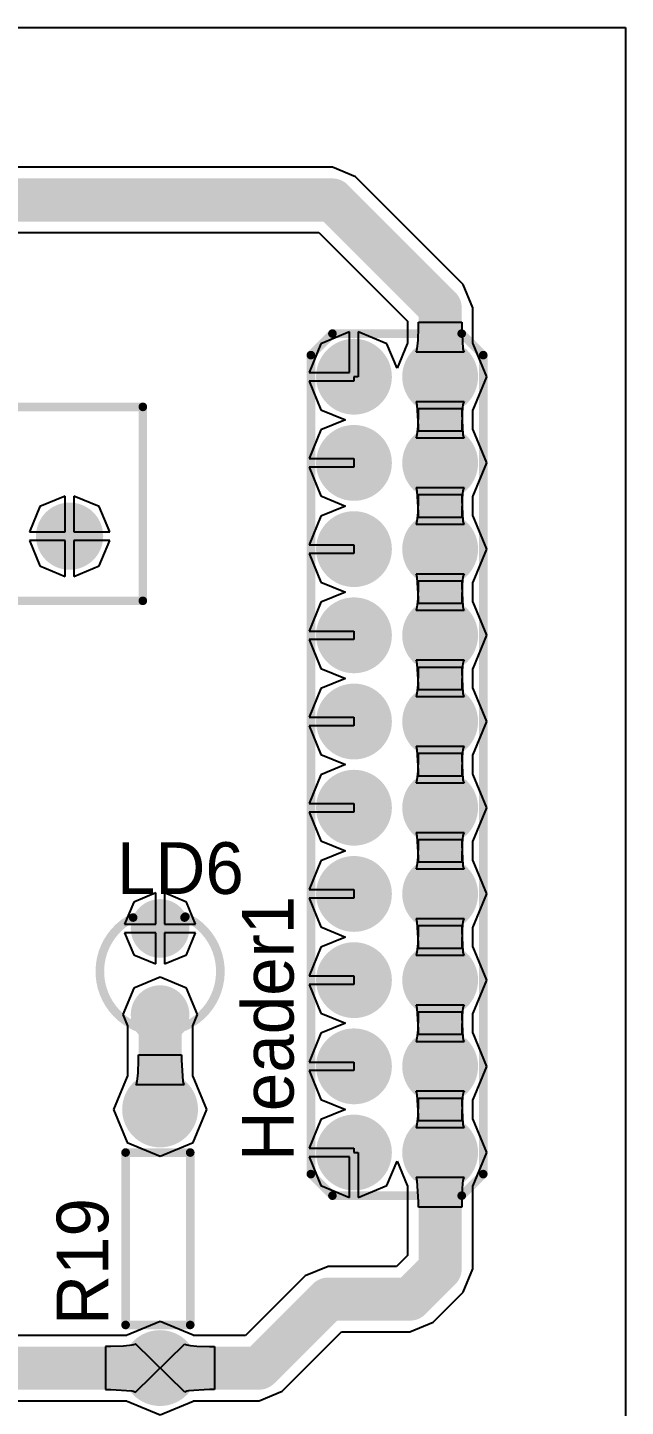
# Model space of a CAD drawing. Header units: millimetres. Extents: x 1 to 6.91, y 1 to 4.95.
# Drawn here: x 6.216 to 6.91, y 3.345 to 4.945 of the extents above; entities that cross this region are included whole.
import ezdxf

# ---------------------------------------------------------------- set-up
doc = ezdxf.new("R2010")
doc.units = ezdxf.units.MM
doc.header["$MEASUREMENT"] = 0
for name, color, linetype in [('BottomLayer', 5, 'Continuous'), ('BottomSolder', 6, 'Continuous'), ('TopLayer', 1, 'Continuous'), ('TopOverlay', 2, 'Continuous'), ('TopSolder', 216, 'Continuous')]:
    doc.layers.add(name, color=color, linetype=linetype)

msp = doc.modelspace()

# ---------------------------------------------------------------- linework, layer by layer
at = {"layer": 'BottomLayer'}
for p, q in [((1, 4.945), (6.91, 4.945)), ((6.91, 4.945), (6.91, 1)), ((6.57, 4.7829), (6.01, 4.7829)), ((6.5968, 4.7718), (6.57, 4.7829)), ((6.7218, 4.6468), (6.5968, 4.7718)), ((6.0257, 4.7071), (6.5543, 4.7071)), ((6.5543, 4.7071), (6.6571, 4.6043)), ((6.7329, 4.62), (6.7218, 4.6468)), ((6.7329, 4.5784), (6.7329, 4.62)), ((6.59, 4.592), (6.5567, 4.5783)), ((6.59, 4.545), (6.59, 4.592)), ((6.6333, 4.5783), (6.6, 4.592)), ((6.6, 4.592), (6.6, 4.54)), ((6.6571, 4.6043), (6.6571, 4.5784)), ((6.6695, 4.5825), (6.67, 4.5972)), ((6.67, 4.6032), (6.72, 4.6032)), ((6.67, 4.5972), (6.67, 4.6032)), ((6.72, 4.6032), (6.72, 4.5972)), ((6.72, 4.5972), (6.7215, 4.5729)), ((6.5567, 4.5783), (6.543, 4.545)), ((6.645, 4.5499), (6.6333, 4.5783)), ((6.6567, 4.5783), (6.645, 4.5499)), ((6.6571, 4.5784), (6.6567, 4.5783)), ((6.6685, 4.5729), (6.6689, 4.5755)), ((6.6689, 4.5755), (6.6695, 4.5825)), ((6.7333, 4.5783), (6.7329, 4.5784)), ((6.7491, 4.54), (6.7333, 4.5783)), ((6.667, 4.5686), (6.6676, 4.5694)), ((6.723, 4.5686), (6.667, 4.5686)), ((6.6676, 4.5694), (6.6681, 4.5709)), ((6.6681, 4.5709), (6.6685, 4.5729)), ((6.7215, 4.5729), (6.7219, 4.5709)), ((6.7219, 4.5709), (6.7224, 4.5694)), ((6.7224, 4.5694), (6.723, 4.5686)), ((6.543, 4.545), (6.59, 4.545)), ((6.595, 4.535), (6.543, 4.535)), ((6.543, 4.535), (6.5567, 4.5017)), ((6.6, 4.54), (6.595, 4.54)), ((6.595, 4.54), (6.595, 4.535)), ((6.7333, 4.5017), (6.7491, 4.54)), ((6.6676, 4.5106), (6.667, 4.5114)), ((6.667, 4.5114), (6.723, 4.5114)), ((6.723, 4.5114), (6.7224, 4.5106)), ((6.5567, 4.5017), (6.5851, 4.49)), ((6.6681, 4.5091), (6.6676, 4.5106)), ((6.6685, 4.5071), (6.6681, 4.5091)), ((6.67, 4.4828), (6.6685, 4.5071)), ((6.6695, 4.4825), (6.67, 4.4972)), ((6.67, 4.5032), (6.72, 4.5032)), ((6.67, 4.4972), (6.67, 4.5032)), ((6.72, 4.5032), (6.72, 4.4972)), ((6.7205, 4.4975), (6.72, 4.4828)), ((6.72, 4.4972), (6.7215, 4.4729)), ((6.7211, 4.5045), (6.7205, 4.4975)), ((6.7215, 4.5071), (6.7211, 4.5045)), ((6.7219, 4.5091), (6.7215, 4.5071)), ((6.7224, 4.5106), (6.7219, 4.5091)), ((6.7329, 4.5016), (6.7333, 4.5017)), ((6.7329, 4.4784), (6.7329, 4.5016)), ((6.5851, 4.49), (6.5567, 4.4783)), ((6.6689, 4.4755), (6.6695, 4.4825)), ((6.67, 4.4768), (6.67, 4.4828)), ((6.72, 4.4828), (6.72, 4.4768)), ((6.5567, 4.4783), (6.543, 4.445)), ((6.667, 4.4686), (6.6676, 4.4694)), ((6.723, 4.4686), (6.667, 4.4686)), ((6.6676, 4.4694), (6.6681, 4.4709)), ((6.6681, 4.4709), (6.6685, 4.4729)), ((6.6685, 4.4729), (6.6689, 4.4755)), ((6.72, 4.4768), (6.67, 4.4768)), ((6.7215, 4.4729), (6.7219, 4.4709)), ((6.7219, 4.4709), (6.7224, 4.4694)), ((6.7224, 4.4694), (6.723, 4.4686)), ((6.7333, 4.4783), (6.7329, 4.4784)), ((6.7491, 4.44), (6.7333, 4.4783)), ((6.543, 4.445), (6.595, 4.445)), ((6.595, 4.435), (6.543, 4.435)), ((6.543, 4.435), (6.5567, 4.4017)), ((6.595, 4.445), (6.595, 4.435)), ((6.7333, 4.4017), (6.7491, 4.44)), ((6.26, 4.4016), (6.2306, 4.3894)), ((6.26, 4.36), (6.26, 4.4016)), ((6.2994, 4.3894), (6.27, 4.4016)), ((6.27, 4.4016), (6.27, 4.36)), ((6.5567, 4.4017), (6.5851, 4.39)), ((6.6676, 4.4106), (6.667, 4.4114)), ((6.667, 4.4114), (6.723, 4.4114)), ((6.6681, 4.4091), (6.6676, 4.4106)), ((6.6685, 4.4071), (6.6681, 4.4091)), ((6.67, 4.3828), (6.6685, 4.4071)), ((6.67, 4.4032), (6.72, 4.4032)), ((6.67, 4.3972), (6.67, 4.4032)), ((6.72, 4.4032), (6.72, 4.3972)), ((6.7211, 4.4045), (6.7205, 4.3975)), ((6.7215, 4.4071), (6.7211, 4.4045)), ((6.7219, 4.4091), (6.7215, 4.4071)), ((6.7224, 4.4106), (6.7219, 4.4091)), ((6.723, 4.4114), (6.7224, 4.4106)), ((6.7329, 4.4016), (6.7333, 4.4017)), ((6.7329, 4.3784), (6.7329, 4.4016)), ((6.2306, 4.3894), (6.2184, 4.36)), ((6.3116, 4.36), (6.2994, 4.3894)), ((6.5851, 4.39), (6.5567, 4.3783)), ((6.6695, 4.3825), (6.67, 4.3972)), ((6.67, 4.3768), (6.67, 4.3828)), ((6.7205, 4.3975), (6.72, 4.3828)), ((6.72, 4.3972), (6.7215, 4.3729)), ((6.72, 4.3828), (6.72, 4.3768)), ((6.5567, 4.3783), (6.543, 4.345)), ((6.667, 4.3686), (6.6676, 4.3694)), ((6.723, 4.3686), (6.667, 4.3686)), ((6.6676, 4.3694), (6.6681, 4.3709)), ((6.6681, 4.3709), (6.6685, 4.3729)), ((6.6685, 4.3729), (6.6689, 4.3755)), ((6.6689, 4.3755), (6.6695, 4.3825)), ((6.72, 4.3768), (6.67, 4.3768)), ((6.7215, 4.3729), (6.7219, 4.3709)), ((6.7219, 4.3709), (6.7224, 4.3694)), ((6.7224, 4.3694), (6.723, 4.3686)), ((6.7333, 4.3783), (6.7329, 4.3784)), ((6.7491, 4.34), (6.7333, 4.3783)), ((6.2184, 4.36), (6.26, 4.36)), ((6.27, 4.36), (6.3116, 4.36)), ((6.26, 4.35), (6.2184, 4.35)), ((6.2184, 4.35), (6.2306, 4.3206)), ((6.26, 4.3084), (6.26, 4.35)), ((6.3116, 4.35), (6.27, 4.35)), ((6.27, 4.35), (6.27, 4.3084)), ((6.2994, 4.3206), (6.3116, 4.35)), ((6.543, 4.345), (6.595, 4.345)), ((6.595, 4.335), (6.543, 4.335)), ((6.543, 4.335), (6.5567, 4.3017)), ((6.595, 4.345), (6.595, 4.335)), ((6.7333, 4.3017), (6.7491, 4.34)), ((6.2306, 4.3206), (6.26, 4.3084)), ((6.27, 4.3084), (6.2994, 4.3206)), ((6.6676, 4.3106), (6.667, 4.3114)), ((6.667, 4.3114), (6.723, 4.3114)), ((6.6681, 4.3091), (6.6676, 4.3106)), ((6.6685, 4.3071), (6.6681, 4.3091)), ((6.67, 4.2828), (6.6685, 4.3071)), ((6.67, 4.3032), (6.72, 4.3032)), ((6.67, 4.2972), (6.67, 4.3032)), ((6.72, 4.3032), (6.72, 4.2972)), ((6.7211, 4.3045), (6.7205, 4.2975)), ((6.7215, 4.3071), (6.7211, 4.3045)), ((6.7219, 4.3091), (6.7215, 4.3071)), ((6.7224, 4.3106), (6.7219, 4.3091)), ((6.723, 4.3114), (6.7224, 4.3106)), ((6.5567, 4.3017), (6.5851, 4.29)), ((6.5851, 4.29), (6.5567, 4.2783)), ((6.6695, 4.2825), (6.67, 4.2972)), ((6.7205, 4.2975), (6.72, 4.2828)), ((6.72, 4.2972), (6.7215, 4.2729)), ((6.7329, 4.3016), (6.7333, 4.3017)), ((6.7329, 4.2784), (6.7329, 4.3016)), ((6.5567, 4.2783), (6.543, 4.245)), ((6.6676, 4.2694), (6.6681, 4.2709)), ((6.6681, 4.2709), (6.6685, 4.2729)), ((6.6685, 4.2729), (6.6689, 4.2755)), ((6.6689, 4.2755), (6.6695, 4.2825)), ((6.67, 4.2768), (6.67, 4.2828)), ((6.72, 4.2768), (6.67, 4.2768)), ((6.72, 4.2828), (6.72, 4.2768)), ((6.7215, 4.2729), (6.7219, 4.2709)), ((6.7219, 4.2709), (6.7224, 4.2694)), ((6.7333, 4.2783), (6.7329, 4.2784)), ((6.7491, 4.24), (6.7333, 4.2783)), ((6.667, 4.2686), (6.6676, 4.2694)), ((6.723, 4.2686), (6.667, 4.2686)), ((6.7224, 4.2694), (6.723, 4.2686)), ((6.543, 4.245), (6.595, 4.245)), ((6.595, 4.245), (6.595, 4.235)), ((6.7333, 4.2017), (6.7491, 4.24)), ((6.595, 4.235), (6.543, 4.235)), ((6.543, 4.235), (6.5567, 4.2017)), ((6.6676, 4.2106), (6.667, 4.2114)), ((6.667, 4.2114), (6.723, 4.2114)), ((6.6681, 4.2091), (6.6676, 4.2106)), ((6.6685, 4.2071), (6.6681, 4.2091)), ((6.67, 4.1828), (6.6685, 4.2071)), ((6.7215, 4.2071), (6.7211, 4.2045)), ((6.7219, 4.2091), (6.7215, 4.2071)), ((6.7224, 4.2106), (6.7219, 4.2091)), ((6.723, 4.2114), (6.7224, 4.2106)), ((6.5567, 4.2017), (6.5851, 4.19)), ((6.6695, 4.1825), (6.67, 4.1972)), ((6.67, 4.2032), (6.72, 4.2032)), ((6.67, 4.1972), (6.67, 4.2032)), ((6.72, 4.2032), (6.72, 4.1972)), ((6.7205, 4.1975), (6.72, 4.1828)), ((6.72, 4.1972), (6.7215, 4.1729)), ((6.7211, 4.2045), (6.7205, 4.1975)), ((6.7329, 4.2016), (6.7333, 4.2017)), ((6.7329, 4.1784), (6.7329, 4.2016)), ((6.5567, 4.1783), (6.543, 4.145)), ((6.5851, 4.19), (6.5567, 4.1783)), ((6.6685, 4.1729), (6.6689, 4.1755)), ((6.6689, 4.1755), (6.6695, 4.1825)), ((6.67, 4.1768), (6.67, 4.1828)), ((6.72, 4.1768), (6.67, 4.1768)), ((6.72, 4.1828), (6.72, 4.1768)), ((6.7333, 4.1783), (6.7329, 4.1784)), ((6.7491, 4.14), (6.7333, 4.1783)), ((6.667, 4.1686), (6.6676, 4.1694)), ((6.723, 4.1686), (6.667, 4.1686)), ((6.6676, 4.1694), (6.6681, 4.1709)), ((6.6681, 4.1709), (6.6685, 4.1729)), ((6.7215, 4.1729), (6.7219, 4.1709)), ((6.7219, 4.1709), (6.7224, 4.1694)), ((6.7224, 4.1694), (6.723, 4.1686)), ((6.543, 4.145), (6.595, 4.145)), ((6.595, 4.145), (6.595, 4.135)), ((6.595, 4.135), (6.543, 4.135)), ((6.543, 4.135), (6.5567, 4.1017)), ((6.7333, 4.1017), (6.7491, 4.14)), ((6.6676, 4.1106), (6.667, 4.1114)), ((6.667, 4.1114), (6.723, 4.1114)), ((6.723, 4.1114), (6.7224, 4.1106)), ((6.5567, 4.1017), (6.5851, 4.09)), ((6.6681, 4.1091), (6.6676, 4.1106)), ((6.6685, 4.1071), (6.6681, 4.1091)), ((6.67, 4.0828), (6.6685, 4.1071)), ((6.6695, 4.0825), (6.67, 4.0972)), ((6.67, 4.1032), (6.72, 4.1032)), ((6.67, 4.0972), (6.67, 4.1032)), ((6.72, 4.1032), (6.72, 4.0972)), ((6.7205, 4.0975), (6.72, 4.0828)), ((6.72, 4.0972), (6.7215, 4.0729)), ((6.7211, 4.1045), (6.7205, 4.0975)), ((6.7215, 4.1071), (6.7211, 4.1045)), ((6.7219, 4.1091), (6.7215, 4.1071)), ((6.7224, 4.1106), (6.7219, 4.1091)), ((6.7329, 4.1016), (6.7333, 4.1017)), ((6.7329, 4.0784), (6.7329, 4.1016)), ((6.5851, 4.09), (6.5567, 4.0783)), ((6.6689, 4.0755), (6.6695, 4.0825)), ((6.67, 4.0768), (6.67, 4.0828)), ((6.72, 4.0828), (6.72, 4.0768)), ((6.5567, 4.0783), (6.543, 4.045)), ((6.667, 4.0686), (6.6676, 4.0694)), ((6.723, 4.0686), (6.667, 4.0686)), ((6.6676, 4.0694), (6.6681, 4.0709)), ((6.6681, 4.0709), (6.6685, 4.0729)), ((6.6685, 4.0729), (6.6689, 4.0755)), ((6.72, 4.0768), (6.67, 4.0768)), ((6.7215, 4.0729), (6.7219, 4.0709)), ((6.7219, 4.0709), (6.7224, 4.0694)), ((6.7224, 4.0694), (6.723, 4.0686)), ((6.7333, 4.0783), (6.7329, 4.0784)), ((6.7491, 4.04), (6.7333, 4.0783)), ((6.543, 4.045), (6.595, 4.045)), ((6.595, 4.035), (6.543, 4.035)), ((6.543, 4.035), (6.5567, 4.0017)), ((6.595, 4.045), (6.595, 4.035)), ((6.7333, 4.0017), (6.7491, 4.04)), ((6.5567, 4.0017), (6.5851, 3.99)), ((6.6676, 4.0106), (6.667, 4.0114)), ((6.667, 4.0114), (6.723, 4.0114)), ((6.6681, 4.0091), (6.6676, 4.0106)), ((6.6685, 4.0071), (6.6681, 4.0091)), ((6.67, 3.9828), (6.6685, 4.0071)), ((6.67, 4.0032), (6.72, 4.0032)), ((6.67, 3.9972), (6.67, 4.0032)), ((6.72, 4.0032), (6.72, 3.9972)), ((6.7211, 4.0045), (6.7205, 3.9975)), ((6.7215, 4.0071), (6.7211, 4.0045)), ((6.7219, 4.0091), (6.7215, 4.0071)), ((6.7224, 4.0106), (6.7219, 4.0091)), ((6.723, 4.0114), (6.7224, 4.0106)), ((6.7329, 4.0016), (6.7333, 4.0017)), ((6.7329, 3.9784), (6.7329, 4.0016)), ((6.5851, 3.99), (6.5567, 3.9783)), ((6.6695, 3.9825), (6.67, 3.9972)), ((6.67, 3.9768), (6.67, 3.9828)), ((6.7205, 3.9975), (6.72, 3.9828)), ((6.72, 3.9972), (6.7215, 3.9729)), ((6.72, 3.9828), (6.72, 3.9768)), ((6.5567, 3.9783), (6.543, 3.945)), ((6.667, 3.9686), (6.6676, 3.9694)), ((6.723, 3.9686), (6.667, 3.9686)), ((6.6676, 3.9694), (6.6681, 3.9709)), ((6.6681, 3.9709), (6.6685, 3.9729)), ((6.6685, 3.9729), (6.6689, 3.9755)), ((6.6689, 3.9755), (6.6695, 3.9825)), ((6.72, 3.9768), (6.67, 3.9768)), ((6.7215, 3.9729), (6.7219, 3.9709)), ((6.7219, 3.9709), (6.7224, 3.9694)), ((6.7224, 3.9694), (6.723, 3.9686)), ((6.7333, 3.9783), (6.7329, 3.9784)), ((6.7491, 3.94), (6.7333, 3.9783)), ((6.365, 3.9412), (6.3394, 3.9306)), ((6.365, 3.905), (6.365, 3.9412)), ((6.4006, 3.9306), (6.375, 3.9412)), ((6.375, 3.9412), (6.375, 3.905)), ((6.543, 3.945), (6.595, 3.945)), ((6.595, 3.935), (6.543, 3.935)), ((6.543, 3.935), (6.5567, 3.9017)), ((6.595, 3.945), (6.595, 3.935)), ((6.7333, 3.9017), (6.7491, 3.94)), ((6.3394, 3.9306), (6.3288, 3.905)), ((6.4112, 3.905), (6.4006, 3.9306)), ((6.3288, 3.905), (6.365, 3.905)), ((6.375, 3.905), (6.4112, 3.905)), ((6.6676, 3.9106), (6.667, 3.9114)), ((6.667, 3.9114), (6.723, 3.9114)), ((6.6681, 3.9091), (6.6676, 3.9106)), ((6.6685, 3.9071), (6.6681, 3.9091)), ((6.67, 3.8828), (6.6685, 3.9071)), ((6.67, 3.9032), (6.72, 3.9032)), ((6.67, 3.8972), (6.67, 3.9032)), ((6.72, 3.9032), (6.72, 3.8972)), ((6.7211, 3.9045), (6.7205, 3.8975)), ((6.7215, 3.9071), (6.7211, 3.9045)), ((6.7219, 3.9091), (6.7215, 3.9071)), ((6.7224, 3.9106), (6.7219, 3.9091)), ((6.723, 3.9114), (6.7224, 3.9106)), ((6.365, 3.895), (6.3288, 3.895)), ((6.3288, 3.895), (6.3394, 3.8694)), ((6.365, 3.8588), (6.365, 3.895)), ((6.4112, 3.895), (6.375, 3.895)), ((6.375, 3.895), (6.375, 3.8588)), ((6.4006, 3.8694), (6.4112, 3.895)), ((6.5567, 3.9017), (6.5851, 3.89)), ((6.5851, 3.89), (6.5567, 3.8783)), ((6.6695, 3.8825), (6.67, 3.8972)), ((6.7205, 3.8975), (6.72, 3.8828)), ((6.72, 3.8972), (6.7215, 3.8729)), ((6.7329, 3.9016), (6.7333, 3.9017)), ((6.7329, 3.8784), (6.7329, 3.9016)), ((6.5567, 3.8783), (6.543, 3.845)), ((6.6676, 3.8694), (6.6681, 3.8709)), ((6.6681, 3.8709), (6.6685, 3.8729)), ((6.6685, 3.8729), (6.6689, 3.8755)), ((6.6689, 3.8755), (6.6695, 3.8825)), ((6.67, 3.8768), (6.67, 3.8828)), ((6.72, 3.8768), (6.67, 3.8768)), ((6.72, 3.8828), (6.72, 3.8768)), ((6.7215, 3.8729), (6.7219, 3.8709)), ((6.7219, 3.8709), (6.7224, 3.8694)), ((6.7333, 3.8783), (6.7329, 3.8784)), ((6.7491, 3.84), (6.7333, 3.8783)), ((6.3394, 3.8694), (6.365, 3.8588)), ((6.375, 3.8588), (6.4006, 3.8694)), ((6.667, 3.8686), (6.6676, 3.8694)), ((6.723, 3.8686), (6.667, 3.8686)), ((6.7224, 3.8694), (6.723, 3.8686)), ((6.37, 3.8433), (6.3394, 3.8306)), ((6.4006, 3.8306), (6.37, 3.8433)), ((6.543, 3.845), (6.595, 3.845)), ((6.595, 3.845), (6.595, 3.835)), ((6.7333, 3.8017), (6.7491, 3.84)), ((6.3394, 3.8306), (6.3267, 3.8)), ((6.4133, 3.8), (6.4006, 3.8306)), ((6.595, 3.835), (6.543, 3.835)), ((6.543, 3.835), (6.5567, 3.8017)), ((6.6676, 3.8106), (6.667, 3.8114)), ((6.667, 3.8114), (6.723, 3.8114)), ((6.6681, 3.8091), (6.6676, 3.8106)), ((6.6685, 3.8071), (6.6681, 3.8091)), ((6.67, 3.7828), (6.6685, 3.8071)), ((6.7215, 3.8071), (6.7211, 3.8045)), ((6.7219, 3.8091), (6.7215, 3.8071)), ((6.7224, 3.8106), (6.7219, 3.8091)), ((6.723, 3.8114), (6.7224, 3.8106)), ((6.3267, 3.8), (6.3321, 3.7869)), ((6.4079, 3.7869), (6.4133, 3.8)), ((6.5567, 3.8017), (6.5851, 3.79)), ((6.6695, 3.7825), (6.67, 3.7972)), ((6.67, 3.8032), (6.72, 3.8032)), ((6.67, 3.7972), (6.67, 3.8032)), ((6.72, 3.8032), (6.72, 3.7972)), ((6.7205, 3.7975), (6.72, 3.7828)), ((6.72, 3.7972), (6.7215, 3.7729)), ((6.7211, 3.8045), (6.7205, 3.7975)), ((6.7329, 3.8016), (6.7333, 3.8017)), ((6.7329, 3.7784), (6.7329, 3.8016)), ((6.3321, 3.7869), (6.3321, 3.7284)), ((6.4079, 3.7284), (6.4079, 3.7869)), ((6.5567, 3.7783), (6.543, 3.745)), ((6.5851, 3.79), (6.5567, 3.7783)), ((6.6685, 3.7729), (6.6689, 3.7755)), ((6.6689, 3.7755), (6.6695, 3.7825)), ((6.67, 3.7768), (6.67, 3.7828)), ((6.72, 3.7768), (6.67, 3.7768)), ((6.72, 3.7828), (6.72, 3.7768)), ((6.7333, 3.7783), (6.7329, 3.7784)), ((6.7491, 3.74), (6.7333, 3.7783)), ((6.667, 3.7686), (6.6676, 3.7694)), ((6.723, 3.7686), (6.667, 3.7686)), ((6.6676, 3.7694), (6.6681, 3.7709)), ((6.6681, 3.7709), (6.6685, 3.7729)), ((6.7215, 3.7729), (6.7219, 3.7709)), ((6.7219, 3.7709), (6.7224, 3.7694)), ((6.7224, 3.7694), (6.723, 3.7686)), ((6.3445, 3.7325), (6.345, 3.7472)), ((6.345, 3.7532), (6.395, 3.7532)), ((6.345, 3.7472), (6.345, 3.7532)), ((6.395, 3.7532), (6.395, 3.7472)), ((6.395, 3.7472), (6.3965, 3.7229)), ((6.543, 3.745), (6.595, 3.745)), ((6.595, 3.745), (6.595, 3.735)), ((6.3317, 3.7283), (6.3159, 3.69)), ((6.3321, 3.7284), (6.3317, 3.7283)), ((6.3439, 3.7255), (6.3445, 3.7325)), ((6.4083, 3.7283), (6.4079, 3.7284)), ((6.4241, 3.69), (6.4083, 3.7283)), ((6.595, 3.735), (6.543, 3.735)), ((6.543, 3.735), (6.5567, 3.7017)), ((6.7333, 3.7017), (6.7491, 3.74)), ((6.342, 3.7186), (6.3426, 3.7194)), ((6.398, 3.7186), (6.342, 3.7186)), ((6.3426, 3.7194), (6.3431, 3.7209)), ((6.3431, 3.7209), (6.3435, 3.7229)), ((6.3435, 3.7229), (6.3439, 3.7255)), ((6.3965, 3.7229), (6.3969, 3.7209)), ((6.3969, 3.7209), (6.3974, 3.7194)), ((6.3974, 3.7194), (6.398, 3.7186)), ((6.6676, 3.7106), (6.667, 3.7114)), ((6.667, 3.7114), (6.723, 3.7114)), ((6.723, 3.7114), (6.7224, 3.7106)), ((6.5567, 3.7017), (6.5851, 3.69)), ((6.6681, 3.7091), (6.6676, 3.7106)), ((6.6685, 3.7071), (6.6681, 3.7091)), ((6.67, 3.6828), (6.6685, 3.7071)), ((6.6695, 3.6825), (6.67, 3.6972)), ((6.67, 3.7032), (6.72, 3.7032)), ((6.67, 3.6972), (6.67, 3.7032)), ((6.72, 3.7032), (6.72, 3.6972)), ((6.7205, 3.6975), (6.72, 3.6828)), ((6.72, 3.6972), (6.7215, 3.6729)), ((6.7211, 3.7045), (6.7205, 3.6975)), ((6.7215, 3.7071), (6.7211, 3.7045)), ((6.7219, 3.7091), (6.7215, 3.7071)), ((6.7224, 3.7106), (6.7219, 3.7091)), ((6.7329, 3.7016), (6.7333, 3.7017)), ((6.7329, 3.6784), (6.7329, 3.7016)), ((6.3159, 3.69), (6.3317, 3.6517)), ((6.4083, 3.6517), (6.4241, 3.69)), ((6.5851, 3.69), (6.5567, 3.6783)), ((6.6689, 3.6755), (6.6695, 3.6825)), ((6.67, 3.6768), (6.67, 3.6828)), ((6.72, 3.6828), (6.72, 3.6768)), ((6.5567, 3.6783), (6.543, 3.645)), ((6.667, 3.6686), (6.6676, 3.6694)), ((6.723, 3.6686), (6.667, 3.6686)), ((6.6676, 3.6694), (6.6681, 3.6709)), ((6.6681, 3.6709), (6.6685, 3.6729)), ((6.6685, 3.6729), (6.6689, 3.6755)), ((6.72, 3.6768), (6.67, 3.6768)), ((6.7215, 3.6729), (6.7219, 3.6709)), ((6.7219, 3.6709), (6.7224, 3.6694)), ((6.7224, 3.6694), (6.723, 3.6686)), ((6.7333, 3.6783), (6.7329, 3.6784)), ((6.7491, 3.64), (6.7333, 3.6783)), ((6.3317, 3.6517), (6.37, 3.6359)), ((6.37, 3.6359), (6.4083, 3.6517)), ((6.543, 3.645), (6.595, 3.645)), ((6.59, 3.635), (6.543, 3.635)), ((6.543, 3.635), (6.5567, 3.6017)), ((6.59, 3.588), (6.59, 3.635)), ((6.595, 3.645), (6.595, 3.64)), ((6.595, 3.64), (6.6, 3.64)), ((6.6, 3.64), (6.6, 3.588)), ((6.7333, 3.6017), (6.7491, 3.64)), ((6.6333, 3.6017), (6.645, 3.6301)), ((6.645, 3.6301), (6.6567, 3.6017)), ((6.5567, 3.6017), (6.59, 3.588)), ((6.6, 3.588), (6.6333, 3.6017)), ((6.6567, 3.6017), (6.6571, 3.6016)), ((6.6571, 3.6016), (6.6571, 3.5207)), ((6.6676, 3.6106), (6.667, 3.6114)), ((6.667, 3.6114), (6.723, 3.6114)), ((6.6681, 3.6091), (6.6676, 3.6106)), ((6.6685, 3.6071), (6.6681, 3.6091)), ((6.67, 3.5828), (6.6685, 3.6071)), ((6.7211, 3.6045), (6.7205, 3.5975)), ((6.7215, 3.6071), (6.7211, 3.6045)), ((6.7219, 3.6091), (6.7215, 3.6071)), ((6.7224, 3.6106), (6.7219, 3.6091)), ((6.723, 3.6114), (6.7224, 3.6106)), ((6.7329, 3.6016), (6.7333, 3.6017)), ((6.7329, 3.505), (6.7329, 3.6016)), ((6.7205, 3.5975), (6.72, 3.5828)), ((6.67, 3.5768), (6.67, 3.5828)), ((6.72, 3.5768), (6.67, 3.5768)), ((6.72, 3.5828), (6.72, 3.5768)), ((6.6571, 3.5207), (6.6443, 3.5079)), ((6.565, 3.5079), (6.5382, 3.4968)), ((6.6443, 3.5079), (6.565, 3.5079)), ((6.7218, 3.4782), (6.7329, 3.505)), ((6.5382, 3.4968), (6.4693, 3.4279)), ((6.6868, 3.4432), (6.7218, 3.4782)), ((6.37, 3.4441), (6.3317, 3.4283)), ((6.4083, 3.4283), (6.37, 3.4441)), ((6.66, 3.4321), (6.6868, 3.4432)), ((6.3316, 3.4279), (6.0531, 3.4279)), ((6.3317, 3.4283), (6.3316, 3.4279)), ((6.4084, 3.4279), (6.4083, 3.4283)), ((6.4693, 3.4279), (6.4084, 3.4279)), ((6.5118, 3.3632), (6.5807, 3.4321)), ((6.5807, 3.4321), (6.66, 3.4321)), ((6.3128, 3.415), (6.3068, 3.415)), ((6.3068, 3.415), (6.3068, 3.365)), ((6.3275, 3.4155), (6.3128, 3.415)), ((6.3345, 3.4161), (6.3275, 3.4155)), ((6.3371, 3.4165), (6.3345, 3.4161)), ((6.3391, 3.4169), (6.3371, 3.4165)), ((6.3406, 3.4174), (6.3391, 3.4169)), ((6.3414, 3.418), (6.3406, 3.4174)), ((6.3986, 3.362), (6.3414, 3.418)), ((6.3414, 3.362), (6.3986, 3.418)), ((6.3986, 3.418), (6.3994, 3.4174)), ((6.3994, 3.4174), (6.4009, 3.4169)), ((6.4009, 3.4169), (6.4029, 3.4165)), ((6.4029, 3.4165), (6.4055, 3.4161)), ((6.4055, 3.4161), (6.4125, 3.4155)), ((6.4125, 3.4155), (6.4272, 3.415)), ((6.4272, 3.415), (6.4332, 3.415)), ((6.4332, 3.415), (6.4332, 3.365)), ((6.3068, 3.365), (6.3128, 3.365)), ((6.3128, 3.365), (6.3371, 3.3635)), ((6.3371, 3.3635), (6.3391, 3.3631)), ((6.3391, 3.3631), (6.3406, 3.3626)), ((6.3406, 3.3626), (6.3414, 3.362)), ((6.3994, 3.3626), (6.3986, 3.362)), ((6.4009, 3.3631), (6.3994, 3.3626)), ((6.4029, 3.3635), (6.4009, 3.3631)), ((6.4272, 3.365), (6.4029, 3.3635)), ((6.4332, 3.365), (6.4272, 3.365)), ((6.485, 3.3521), (6.5118, 3.3632)), ((6.0531, 3.3521), (6.3316, 3.3521)), ((6.3316, 3.3521), (6.3317, 3.3517)), ((6.3317, 3.3517), (6.37, 3.3359)), ((6.37, 3.3359), (6.4083, 3.3517)), ((6.4083, 3.3517), (6.4084, 3.3521)), ((6.4084, 3.3521), (6.485, 3.3521))]:
    msp.add_line(p, q, dxfattribs=at)
at = {"layer": 'BottomLayer', "const_width": 0.05}
for points in [[(6.01, 4.745), (6.57, 4.745)], [(6.57, 4.745), (6.695, 4.62)], [(6.695, 4.54), (6.695, 4.62)], [(6.695, 4.44), (6.695, 4.54)], [(6.695, 4.34), (6.695, 4.44)], [(6.695, 4.24), (6.695, 4.34)], [(6.695, 4.14), (6.695, 4.24)], [(6.695, 4.04), (6.695, 4.14)], [(6.695, 3.94), (6.695, 4.04)], [(6.695, 3.84), (6.695, 3.94)], [(6.695, 3.74), (6.695, 3.84)], [(6.37, 3.69), (6.37, 3.8)], [(6.695, 3.64), (6.695, 3.74)], [(6.695, 3.505), (6.695, 3.64)], [(6.66, 3.47), (6.695, 3.505)], [(6.485, 3.39), (6.565, 3.47)], [(6.565, 3.47), (6.66, 3.47)], [(6.04, 3.39), (6.485, 3.39)]]:
    msp.add_lwpolyline(points, dxfattribs=at)
at = {"layer": 'BottomLayer'}
for points, const_width in [([(6.5575, 4.745, 1), (6.5825, 4.745, 1)], 0.025), ([(6.5575, 4.745, 1), (6.5825, 4.745, 1)], 0.025), ([(6.6825, 4.62, 1), (6.7075, 4.62, 1)], 0.025), ([(6.6825, 4.62, 1), (6.7075, 4.62, 1)], 0.025), ([(6.575, 4.54, 1), (6.615, 4.54, 1)], 0.04), ([(6.675, 4.54, 1), (6.715, 4.54, 1)], 0.04), ([(6.6825, 4.54, 1), (6.7075, 4.54, 1)], 0.025), ([(6.6825, 4.54, 1), (6.7075, 4.54, 1)], 0.025), ([(6.575, 4.44, 1), (6.615, 4.44, 1)], 0.04), ([(6.675, 4.44, 1), (6.715, 4.44, 1)], 0.04), ([(6.6825, 4.44, 1), (6.7075, 4.44, 1)], 0.025), ([(6.6825, 4.44, 1), (6.7075, 4.44, 1)], 0.025), ([(6.2475, 4.355, 1), (6.2825, 4.355, 1)], 0.035), ([(6.575, 4.34, 1), (6.615, 4.34, 1)], 0.04), ([(6.675, 4.34, 1), (6.715, 4.34, 1)], 0.04), ([(6.6825, 4.34, 1), (6.7075, 4.34, 1)], 0.025), ([(6.6825, 4.34, 1), (6.7075, 4.34, 1)], 0.025), ([(6.575, 4.24, 1), (6.615, 4.24, 1)], 0.04), ([(6.675, 4.24, 1), (6.715, 4.24, 1)], 0.04), ([(6.6825, 4.24, 1), (6.7075, 4.24, 1)], 0.025), ([(6.6825, 4.24, 1), (6.7075, 4.24, 1)], 0.025), ([(6.575, 4.14, 1), (6.615, 4.14, 1)], 0.04), ([(6.675, 4.14, 1), (6.715, 4.14, 1)], 0.04), ([(6.6825, 4.14, 1), (6.7075, 4.14, 1)], 0.025), ([(6.6825, 4.14, 1), (6.7075, 4.14, 1)], 0.025), ([(6.575, 4.04, 1), (6.615, 4.04, 1)], 0.04), ([(6.675, 4.04, 1), (6.715, 4.04, 1)], 0.04), ([(6.6825, 4.04, 1), (6.7075, 4.04, 1)], 0.025), ([(6.6825, 4.04, 1), (6.7075, 4.04, 1)], 0.025), ([(6.575, 3.94, 1), (6.615, 3.94, 1)], 0.04), ([(6.675, 3.94, 1), (6.715, 3.94, 1)], 0.04), ([(6.6825, 3.94, 1), (6.7075, 3.94, 1)], 0.025), ([(6.6825, 3.94, 1), (6.7075, 3.94, 1)], 0.025), ([(6.355, 3.9, 1), (6.385, 3.9, 1)], 0.03), ([(6.575, 3.84, 1), (6.615, 3.84, 1)], 0.04), ([(6.675, 3.84, 1), (6.715, 3.84, 1)], 0.04), ([(6.6825, 3.84, 1), (6.7075, 3.84, 1)], 0.025), ([(6.6825, 3.84, 1), (6.7075, 3.84, 1)], 0.025), ([(6.355, 3.8, 1), (6.385, 3.8, 1)], 0.03), ([(6.3575, 3.8, 1), (6.3825, 3.8, 1)], 0.025), ([(6.575, 3.74, 1), (6.615, 3.74, 1)], 0.04), ([(6.675, 3.74, 1), (6.715, 3.74, 1)], 0.04), ([(6.6825, 3.74, 1), (6.7075, 3.74, 1)], 0.025), ([(6.6825, 3.74, 1), (6.7075, 3.74, 1)], 0.025), ([(6.35, 3.69, 1), (6.39, 3.69, 1)], 0.04), ([(6.3575, 3.69, 1), (6.3825, 3.69, 1)], 0.025), ([(6.575, 3.64, 1), (6.615, 3.64, 1)], 0.04), ([(6.675, 3.64, 1), (6.715, 3.64, 1)], 0.04), ([(6.6825, 3.64, 1), (6.7075, 3.64, 1)], 0.025), ([(6.6825, 3.64, 1), (6.7075, 3.64, 1)], 0.025), ([(6.6825, 3.505, 1), (6.7075, 3.505, 1)], 0.025), ([(6.6825, 3.505, 1), (6.7075, 3.505, 1)], 0.025), ([(6.5525, 3.47, 1), (6.5775, 3.47, 1)], 0.025), ([(6.5525, 3.47, 1), (6.5775, 3.47, 1)], 0.025), ([(6.6475, 3.47, 1), (6.6725, 3.47, 1)], 0.025), ([(6.6475, 3.47, 1), (6.6725, 3.47, 1)], 0.025), ([(6.35, 3.39, 1), (6.39, 3.39, 1)], 0.04), ([(6.4725, 3.39, 1), (6.4975, 3.39, 1)], 0.025), ([(6.4725, 3.39, 1), (6.4975, 3.39, 1)], 0.025)]:
    msp.add_lwpolyline(points, format="xyb", close=True, dxfattribs=dict(at, const_width=const_width))
at = {"layer": 'BottomSolder'}
for points, const_width in [([(6.573, 4.54, 1), (6.617, 4.54, 1)], 0.044), ([(6.673, 4.54, 1), (6.717, 4.54, 1)], 0.044), ([(6.573, 4.44, 1), (6.617, 4.44, 1)], 0.044), ([(6.673, 4.44, 1), (6.717, 4.44, 1)], 0.044), ([(6.2455, 4.355, 1), (6.2845, 4.355, 1)], 0.039), ([(6.573, 4.34, 1), (6.617, 4.34, 1)], 0.044), ([(6.673, 4.34, 1), (6.717, 4.34, 1)], 0.044), ([(6.573, 4.24, 1), (6.617, 4.24, 1)], 0.044), ([(6.673, 4.24, 1), (6.717, 4.24, 1)], 0.044), ([(6.573, 4.14, 1), (6.617, 4.14, 1)], 0.044), ([(6.673, 4.14, 1), (6.717, 4.14, 1)], 0.044), ([(6.573, 4.04, 1), (6.617, 4.04, 1)], 0.044), ([(6.673, 4.04, 1), (6.717, 4.04, 1)], 0.044), ([(6.573, 3.94, 1), (6.617, 3.94, 1)], 0.044), ([(6.673, 3.94, 1), (6.717, 3.94, 1)], 0.044), ([(6.353, 3.9, 1), (6.387, 3.9, 1)], 0.034), ([(6.573, 3.84, 1), (6.617, 3.84, 1)], 0.044), ([(6.673, 3.84, 1), (6.717, 3.84, 1)], 0.044), ([(6.353, 3.8, 1), (6.387, 3.8, 1)], 0.034), ([(6.573, 3.74, 1), (6.617, 3.74, 1)], 0.044), ([(6.673, 3.74, 1), (6.717, 3.74, 1)], 0.044), ([(6.348, 3.69, 1), (6.392, 3.69, 1)], 0.044), ([(6.573, 3.64, 1), (6.617, 3.64, 1)], 0.044), ([(6.673, 3.64, 1), (6.717, 3.64, 1)], 0.044), ([(6.348, 3.39, 1), (6.392, 3.39, 1)], 0.044)]:
    msp.add_lwpolyline(points, format="xyb", close=True, dxfattribs=dict(at, const_width=const_width))
at = {"layer": 'TopLayer'}
for points, const_width in [([(6.575, 4.54, 1), (6.615, 4.54, 1)], 0.04), ([(6.675, 4.54, 1), (6.715, 4.54, 1)], 0.04), ([(6.575, 4.44, 1), (6.615, 4.44, 1)], 0.04), ([(6.675, 4.44, 1), (6.715, 4.44, 1)], 0.04), ([(6.2475, 4.355, 1), (6.2825, 4.355, 1)], 0.035), ([(6.575, 4.34, 1), (6.615, 4.34, 1)], 0.04), ([(6.675, 4.34, 1), (6.715, 4.34, 1)], 0.04), ([(6.575, 4.24, 1), (6.615, 4.24, 1)], 0.04), ([(6.675, 4.24, 1), (6.715, 4.24, 1)], 0.04), ([(6.575, 4.14, 1), (6.615, 4.14, 1)], 0.04), ([(6.675, 4.14, 1), (6.715, 4.14, 1)], 0.04), ([(6.575, 4.04, 1), (6.615, 4.04, 1)], 0.04), ([(6.675, 4.04, 1), (6.715, 4.04, 1)], 0.04), ([(6.575, 3.94, 1), (6.615, 3.94, 1)], 0.04), ([(6.675, 3.94, 1), (6.715, 3.94, 1)], 0.04), ([(6.355, 3.9, 1), (6.385, 3.9, 1)], 0.03), ([(6.575, 3.84, 1), (6.615, 3.84, 1)], 0.04), ([(6.675, 3.84, 1), (6.715, 3.84, 1)], 0.04), ([(6.355, 3.8, 1), (6.385, 3.8, 1)], 0.03), ([(6.575, 3.74, 1), (6.615, 3.74, 1)], 0.04), ([(6.675, 3.74, 1), (6.715, 3.74, 1)], 0.04), ([(6.35, 3.69, 1), (6.39, 3.69, 1)], 0.04), ([(6.575, 3.64, 1), (6.615, 3.64, 1)], 0.04), ([(6.675, 3.64, 1), (6.715, 3.64, 1)], 0.04), ([(6.35, 3.39, 1), (6.39, 3.39, 1)], 0.04)]:
    msp.add_lwpolyline(points, format="xyb", close=True, dxfattribs=dict(at, const_width=const_width))
at = {"layer": 'TopOverlay', "const_width": 0.01}
for points in [[(6.545, 4.565), (6.57, 4.59)], [(6.57, 4.59), (6.72, 4.59)], [(6.72, 4.59), (6.745, 4.565)], [(6.545, 3.615), (6.545, 4.565)], [(6.745, 3.615), (6.745, 4.565)], [(5.975, 4.505), (6.35, 4.505)], [(6.35, 4.28), (6.35, 4.505)], [(5.975, 4.28), (6.35, 4.28)], [(6.3387, 3.9126), (6.3984, 3.9126)], [(6.3984, 3.9126), (6.3993, 3.9136)], [(6.33, 3.44), (6.33, 3.64)], [(6.33, 3.64), (6.405, 3.64)], [(6.405, 3.44), (6.405, 3.64)], [(6.545, 3.615), (6.57, 3.59)], [(6.72, 3.59), (6.745, 3.615)], [(6.57, 3.59), (6.72, 3.59)], [(6.33, 3.44), (6.405, 3.44)]]:
    msp.add_lwpolyline(points, dxfattribs=at)
at = {"layer": 'TopOverlay', "const_width": 0.005}
for points in [[(6.5675, 4.59, 1), (6.5725, 4.59, 1)], [(6.5675, 4.59, 1), (6.5725, 4.59, 1)], [(6.7175, 4.59, 1), (6.7225, 4.59, 1)], [(6.7175, 4.59, 1), (6.7225, 4.59, 1)], [(6.5425, 4.565, 1), (6.5475, 4.565, 1)], [(6.5425, 4.565, 1), (6.5475, 4.565, 1)], [(6.7425, 4.565, 1), (6.7475, 4.565, 1)], [(6.7425, 4.565, 1), (6.7475, 4.565, 1)], [(6.3475, 4.505, 1), (6.3525, 4.505, 1)], [(6.3475, 4.505, 1), (6.3525, 4.505, 1)], [(6.3475, 4.28, 1), (6.3525, 4.28, 1)], [(6.3475, 4.28, 1), (6.3525, 4.28, 1)], [(6.3362, 3.9126, 1), (6.3412, 3.9126, 1)], [(6.3362, 3.9126, 1), (6.3412, 3.9126, 1)], [(6.3959, 3.9126, 1), (6.4009, 3.9126, 1)], [(6.3959, 3.9126, 1), (6.4009, 3.9126, 1)], [(6.3968, 3.9136, 1), (6.4018, 3.9136, 1)], [(6.3968, 3.9136, 1), (6.4018, 3.9136, 1)], [(6.3275, 3.64, 1), (6.3325, 3.64, 1)], [(6.3275, 3.64, 1), (6.3325, 3.64, 1)], [(6.4025, 3.64, 1), (6.4075, 3.64, 1)], [(6.4025, 3.64, 1), (6.4075, 3.64, 1)], [(6.5425, 3.615, 1), (6.5475, 3.615, 1)], [(6.5425, 3.615, 1), (6.5475, 3.615, 1)], [(6.7425, 3.615, 1), (6.7475, 3.615, 1)], [(6.7425, 3.615, 1), (6.7475, 3.615, 1)], [(6.5675, 3.59, 1), (6.5725, 3.59, 1)], [(6.5675, 3.59, 1), (6.5725, 3.59, 1)], [(6.7175, 3.59, 1), (6.7225, 3.59, 1)], [(6.7175, 3.59, 1), (6.7225, 3.59, 1)], [(6.3275, 3.44, 1), (6.3325, 3.44, 1)], [(6.3275, 3.44, 1), (6.3325, 3.44, 1)], [(6.4025, 3.44, 1), (6.4075, 3.44, 1)], [(6.4025, 3.44, 1), (6.4075, 3.44, 1)]]:
    msp.add_lwpolyline(points, format="xyb", close=True, dxfattribs=at)
at = {"layer": 'TopOverlay', "const_width": 0.01}
msp.add_lwpolyline([(6.3993, 3.9136, -4.389087), (6.3387, 3.9126)], format="xyb", dxfattribs=at)
at = {"layer": 'TopSolder'}
for points, const_width in [([(6.573, 4.54, 1), (6.617, 4.54, 1)], 0.044), ([(6.673, 4.54, 1), (6.717, 4.54, 1)], 0.044), ([(6.573, 4.44, 1), (6.617, 4.44, 1)], 0.044), ([(6.673, 4.44, 1), (6.717, 4.44, 1)], 0.044), ([(6.2455, 4.355, 1), (6.2845, 4.355, 1)], 0.039), ([(6.573, 4.34, 1), (6.617, 4.34, 1)], 0.044), ([(6.673, 4.34, 1), (6.717, 4.34, 1)], 0.044), ([(6.573, 4.24, 1), (6.617, 4.24, 1)], 0.044), ([(6.673, 4.24, 1), (6.717, 4.24, 1)], 0.044), ([(6.573, 4.14, 1), (6.617, 4.14, 1)], 0.044), ([(6.673, 4.14, 1), (6.717, 4.14, 1)], 0.044), ([(6.573, 4.04, 1), (6.617, 4.04, 1)], 0.044), ([(6.673, 4.04, 1), (6.717, 4.04, 1)], 0.044), ([(6.573, 3.94, 1), (6.617, 3.94, 1)], 0.044), ([(6.673, 3.94, 1), (6.717, 3.94, 1)], 0.044), ([(6.353, 3.9, 1), (6.387, 3.9, 1)], 0.034), ([(6.573, 3.84, 1), (6.617, 3.84, 1)], 0.044), ([(6.673, 3.84, 1), (6.717, 3.84, 1)], 0.044), ([(6.353, 3.8, 1), (6.387, 3.8, 1)], 0.034), ([(6.573, 3.74, 1), (6.617, 3.74, 1)], 0.044), ([(6.673, 3.74, 1), (6.717, 3.74, 1)], 0.044), ([(6.348, 3.69, 1), (6.392, 3.69, 1)], 0.044), ([(6.573, 3.64, 1), (6.617, 3.64, 1)], 0.044), ([(6.673, 3.64, 1), (6.717, 3.64, 1)], 0.044), ([(6.348, 3.39, 1), (6.392, 3.39, 1)], 0.044)]:
    msp.add_lwpolyline(points, format="xyb", close=True, dxfattribs=dict(at, const_width=const_width))

# ---------------------------------------------------------------- texts
at = {"layer": 'TopOverlay'}
msp.add_text('LD6', height=0.06, dxfattribs=at).set_placement((6.32, 3.94))
for s, p in [('Header1', (6.525, 3.63)), ('R19', (6.31, 3.44))]:
    msp.add_text(s, height=0.06, rotation=90, dxfattribs=at).set_placement(p)

doc.saveas('drawing.dxf')
